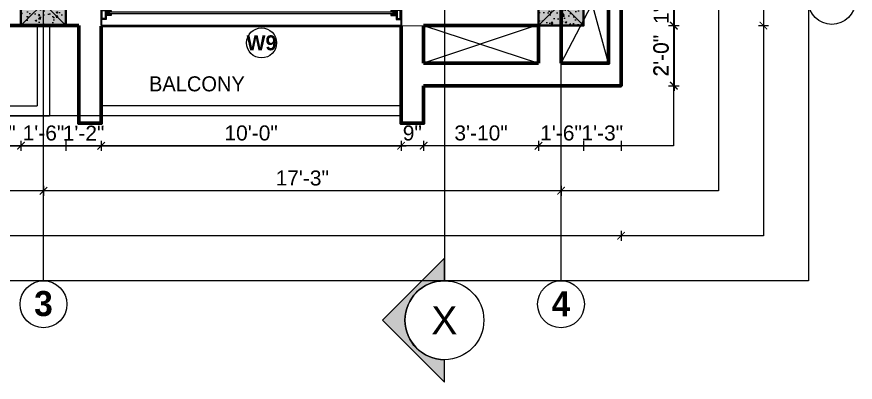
# Model space of a CAD drawing. Header units: feet. Extents: x 109753 to 150441, y 47761 to 75080.
# Drawn here: x 128127 to 128462.4, y 50329 to 50475.1 of the extents above; entities that cross this region are included whole.
import ezdxf

# ---------------------------------------------------------------- set-up
doc = ezdxf.new("R2010")
doc.units = ezdxf.units.FT
doc.header["$LTSCALE"] = 50
doc.header["$MEASUREMENT"] = 0
doc.header["$PDMODE"] = 3
doc.header["$PDSIZE"] = -10
for name, pattern in [('( Hidden )', [0.375, 0.25, -0.125]), ('ACAD_ISO04W100', [30, 24, -3, 0, -3]), ('CENTER', [2, 1.25, -0.25, 0.25, -0.25])]:
    doc.linetypes.add(name, pattern=pattern)
doc.layers.add('A-ANNO-MASK', color=7, linetype='Continuous', lineweight=13, true_color=0xffffff)
for name, color, linetype, lineweight in [('CENTRELINE', 146, 'CENTER', 18), ('COLUMN', 16, 'Continuous', 40), ('DIMENSION', 5, 'Continuous', 15), ('TEXT', 181, 'Continuous', 13), ('WALL', 1, 'Continuous', 60), ('WINDOW', 197, 'Continuous', 25)]:
    doc.layers.add(name, color=color, linetype=linetype, lineweight=lineweight)
doc.layers.add('HACTH', color=251, linetype='Continuous')
doc.styles.add('GL_Imperial', font='GOTHIC.TTF', dxfattribs={"height": 8})
doc.styles.add('SANS', font='sanss___.ttf', dxfattribs={"height": 11.81102362204724})
doc.styles.add('STYLUS', font='stylu.ttf')
doc.styles.add('TIMES', font='arial.ttf')
doc.dimstyles.new("1-8'", dxfattribs={"dimtxt": 6, "dimasz": 3, "dimexe": 2, "dimexo": 1, "dimgap": 2, "dimtad": 1, "dimdec": 0, "dimzin": 3, "dimdsep": 46, "dimlunit": 4, "dimtxsty": 'TIMES', "dimblk": 'ARCHTICK', "dimcen": 8, "dimdle": 2, "dimclrt": 7, "dimadec": 0, "dimazin": 0, "dimtfac": 1, "dimtdec": 0, "dimtix": 1, "dimtmove": 0, "dimatfit": 3, "dimfxl": 2, "dimfxlon": 1, "dimarcsym": 0})

# ---------------------------------------------------------------- blocks, each defined once
blk = doc.blocks.new('A$Cb5c74cea')
at = {"true_color": 0xffffff, "transparency": 33554687}
h = blk.add_hatch(color=7, dxfattribs=at)
h.dxf.hatch_style = 1
h.paths.add_polyline_path([(-9, -9), (9, -9), (9, 9), (-9, 9)])
at = {"layer": 'HACTH', "transparency": 33554623}
h = blk.add_hatch(dxfattribs=at)
h.set_pattern_fill('AR-CONC', color=256)
h.set_pattern_definition([(49.99999999999999, (-126497.0296379852, -50480.55175068545), (7.172601826007535, -0.6275213498259511), [0.75, -8.25]), (355, (-126497.0296379852, -50480.55175068545), (-1.38751333613, 7.521921337000118), [0.6, -6.6]), (100.45144446, (-126496.4319211752, -50480.60404412545), (5.78508846727112, 6.894399909686294), [0.6374019199999997, -7.011421119999998]), (46.18420000000001, (-126497.0296379852, -50478.55175068545), (10.67241330671572, -1.655192807930765), [1.125, -12.375]), (96.63563549, (-126496.1402705352, -50478.68968375545), (9.346619456742284, 9.741186007745505), [0.95610342, -10.5171376]), (351.1841639899999, (-126497.0296379852, -50478.55175068545), (9.346619450547731, 9.741186002699902), [0.9, -9.90000001]), (21, (-126496.0296379852, -50479.05175068545), (5.969070521184617, -4.026188906653388), [0.75, -8.25]), (326.0000000000001, (-126496.0296379852, -50479.05175068545), (2.433153319215817, 7.25150045046853), [0.6, -6.6]), (71.45144474, (-126495.5322154452, -50479.38726642545), (8.402223767299711, 3.225311528063538), [0.6374019000000001, -7.01142112]), (37.50000000000001, (-126497.0296379852, -50480.55175068545), (0.1215985531729067, 3.328938538313115), [0, -6.52, 0, -6.7, 0, -6.625]), (7.499999999999999, (-126497.0296379852, -50480.55175068545), (2.630695374421486, 3.944117118823602), [0, -3.82, 0, -6.37, 0, -2.525]), (327.5, (-126499.2596379852, -50480.55175068545), (5.33822436172409, -0.2255487173437976), [0, -2.5, 0, -7.8, 0, -10.35]), (317.5, (-126500.2596379852, -50480.55175068545), (5.831861693423862, 1.001049823323177), [0, -3.25, 0, -5.18, 0, -7.35])])
h.paths.add_polyline_path([(-9, -9), (9, -9), (9, 9), (-9, 9)])
at = {"layer": 'COLUMN'}
blk.add_lwpolyline([(-9, -9), (9, -9), (9, 9), (-9, 9)], close=True, dxfattribs=at)
at = {"layer": 'Defpoints', "color": 18, "true_color": 0x000000}
for p, q in [((-9, -9), (9, 9)), ((-9, 9), (9, -9))]:
    blk.add_line(p, q, dxfattribs=at)
blk = doc.blocks.new('_ArchTick')
at = {"color": 0, "linetype": 'ByBlock', "const_width": 0.15}
blk.add_lwpolyline([(-0.5, -0.5), (0.5, 0.5)], dxfattribs=at)
blk = doc.blocks.new('*D1289')
at = {"layer": 'Defpoints', "color": 0, "transparency": 16777216}
for p in [(128137.6404583096, 50471.55175068545), (128344.7215826678, 50471.55175068545), (128137.6404583096, 50405.55175068545)]:
    blk.add_point(p, dxfattribs=at)
at = {"layer": 'DIMENSION', "color": 0, "lineweight": -2, "transparency": 16777216}
for p, q in [((128346.7215826678, 50405.55175068545), (128135.6404583096, 50405.55175068545)), ((128137.6404583096, 50407.55175068545), (128137.6404583096, 50403.55175068545)), ((128344.7215826678, 50407.55175068545), (128344.7215826678, 50403.55175068545))]:
    blk.add_line(p, q, dxfattribs=at)
at = {"layer": 'DIMENSION', "color": 0, "lineweight": -2, "transparency": 16777216, "xscale": 3, "yscale": 3, "zscale": 3, "rotation": 180}
blk.add_blockref('_ArchTick', (128137.6404583096, 50405.55175068545), dxfattribs=at)
at = {"layer": 'DIMENSION', "color": 0, "lineweight": -2, "transparency": 16777216, "xscale": 3, "yscale": 3, "zscale": 3}
blk.add_blockref('_ArchTick', (128344.7215826678, 50405.55175068545), dxfattribs=at)
at = {"layer": 'DIMENSION', "color": 7, "transparency": 16777216, "insert": (128241.1810204887, 50410.61723499651), "char_height": 6, "attachment_point": 5, "style": 'TIMES'}
blk.add_mtext('17\'-3"', dxfattribs=at)
blk = doc.blocks.new('*D1290')
at = {"layer": 'Defpoints', "color": 0, "transparency": 16777216}
for p in [(127873.7215826678, 50471.55175068545), (128137.6404583096, 50471.55175068545), (127873.7215826678, 50405.55175068545)]:
    blk.add_point(p, dxfattribs=at)
at = {"layer": 'DIMENSION', "color": 0, "lineweight": -2, "transparency": 16777216}
for p, q in [((128139.6404583096, 50405.55175068545), (127871.7215826678, 50405.55175068545)), ((127873.7215826678, 50407.55175068545), (127873.7215826678, 50403.55175068545)), ((128137.6404583096, 50407.55175068545), (128137.6404583096, 50403.55175068545))]:
    blk.add_line(p, q, dxfattribs=at)
at = {"layer": 'DIMENSION', "color": 0, "lineweight": -2, "transparency": 16777216, "xscale": 3, "yscale": 3, "zscale": 3, "rotation": 180}
blk.add_blockref('_ArchTick', (127873.7215826678, 50405.55175068545), dxfattribs=at)
at = {"layer": 'DIMENSION', "color": 0, "lineweight": -2, "transparency": 16777216, "xscale": 3, "yscale": 3, "zscale": 3}
blk.add_blockref('_ArchTick', (128137.6404583096, 50405.55175068545), dxfattribs=at)
at = {"layer": 'DIMENSION', "color": 7, "transparency": 16777216, "insert": (128005.6810204887, 50410.61518861178), "char_height": 6, "attachment_point": 5, "style": 'TIMES'}
blk.add_mtext('22\'-0"', dxfattribs=at)
blk = doc.blocks.new('*D1297')
at = {"layer": 'Defpoints', "color": 0, "transparency": 16777216}
for p in [(128353.7215826679, 51402.0243346301), (128353.7215826679, 50471.55175068548), (128425.7215826696, 50471.55175068548)]:
    blk.add_point(p, dxfattribs=at)
at = {"layer": 'DIMENSION', "color": 0, "lineweight": -2, "transparency": 16777216}
for p, q in [((128423.7215826696, 51402.0243346301), (128427.7215826696, 51402.0243346301)), ((128425.7215826696, 51404.0243346301), (128425.7215826696, 50469.55175068548)), ((128423.7215826696, 50471.55175068548), (128427.7215826696, 50471.55175068548))]:
    blk.add_line(p, q, dxfattribs=at)
at = {"layer": 'DIMENSION', "color": 0, "lineweight": -2, "transparency": 16777216, "xscale": 3, "yscale": 3, "zscale": 3}
for p, rotation in [((128425.7215826696, 51402.0243346301), 90), ((128425.7215826696, 50471.55175068548), 270)]:
    blk.add_blockref('_ArchTick', p, dxfattribs=dict(at, rotation=rotation))
at = {"layer": 'DIMENSION', "color": 7, "transparency": 16777216, "insert": (128420.6581447432, 50936.78804265774), "char_height": 6, "attachment_point": 5, "rotation": 90, "style": 'TIMES'}
blk.add_mtext('77\'-6"', dxfattribs=at)
blk = doc.blocks.new('*D1298')
at = {"layer": 'Defpoints', "color": 0, "transparency": 16777216}
for p in [(127612.7215826678, 50471.55175068545), (128368.7215826678, 50447.55175068566), (127612.7215826678, 50387.55175068545)]:
    blk.add_point(p, dxfattribs=at)
at = {"layer": 'DIMENSION', "color": 0, "lineweight": -2, "transparency": 16777216}
for p, q in [((127612.7215826678, 50389.55175068545), (127612.7215826678, 50385.55175068545)), ((128368.7215826678, 50389.55175068545), (128368.7215826678, 50385.55175068545)), ((128370.7215826678, 50387.55175068545), (127610.7215826678, 50387.55175068545))]:
    blk.add_line(p, q, dxfattribs=at)
at = {"layer": 'DIMENSION', "color": 0, "lineweight": -2, "transparency": 16777216, "xscale": 3, "yscale": 3, "zscale": 3, "rotation": 180}
blk.add_blockref('_ArchTick', (127612.7215826678, 50387.55175068545), dxfattribs=at)
at = {"layer": 'DIMENSION', "color": 0, "lineweight": -2, "transparency": 16777216, "xscale": 3, "yscale": 3, "zscale": 3}
blk.add_blockref('_ArchTick', (128368.7215826678, 50387.55175068545), dxfattribs=at)
at = {"layer": 'DIMENSION', "color": 7, "transparency": 16777216, "insert": (127990.7215826678, 50392.61723499651), "char_height": 6, "attachment_point": 5, "style": 'TIMES'}
blk.add_mtext('63\'-0"', dxfattribs=at)
blk = doc.blocks.new('ARROW')
at = {"layer": 'A-ANNO-MASK'}
h = blk.add_hatch(color=256, dxfattribs=at)
edge = h.paths.add_edge_path()
edge.add_line((0, 17169.44834330531), (0, 26968.98400393563))
edge.add_line((0, 26968.98400393563), (-26968.9840039349, 0))
edge.add_line((-26968.9840039349, 0), (0, -26968.98400393508))
edge.add_line((0, -26968.98400393508), (0, -17169.44834330531))
edge.add_ellipse((0, 0), major_axis=(-12140.63335278354, 12140.63335278354), ratio=0.9999999999999748, start_angle=-45.00000000000068, end_angle=134.9999999999993, ccw=False)
for p, q in [((0, 26968.98400393563), (-26968.9840039349, 0)), ((0, 17169.44834330531), (0, 26968.98400393563)), ((0, -26968.98400393508), (-26968.9840039349, 0)), ((-26968.9840039349, 0), (0, -26968.98400393508)), ((0, -26968.98400393508), (0, -17169.44834330531))]:
    blk.add_line(p, q)
blk.add_ellipse((0, 0), major_axis=(12140.63335278354, 12140.63335278354), ratio=0.9999999999999746, start_param=0.785398163397461, end_param=3.926990816987254)
blk = doc.blocks.new('WIN 4 FRAME')
at = {"true_color": 0x939598}
h = blk.add_hatch(color=252, dxfattribs=at)
h.dxf.hatch_style = 1
h.paths.add_polyline_path([(1.818989403545856e-12, 4.049813805987469), (2.101020072586834e-06, 5.060473995399661e-07), (2.024908759564823, 9.094947017729282e-13), (2.024908759564823, 2.024906570480198), (2.02490641305485, 2.024906570479288), (2.024906696263315, 4.049813318782071)])
h.paths.add_polyline_path([(1.61992746524993, 0.4049814344280094), (0.4049815433245385, 0.4049814344280094), (0.404981543323629, 3.644832375327496), (1.61992746524993, 3.644832375327496)], flags=16)
at = {"lineweight": 18}
for points in [[(2.024908759563004, 0), (2.024908759563004, 4.049813805987469), (0, 4.049813805987469), (0, 0)], [(0.40498154332181, 3.644832375326587), (0.4049815433227195, 0.4049814344261904), (1.619927465248111, 0.4049814344261904), (1.619927465248111, 3.644832375326587)]]:
    blk.add_lwpolyline(points, close=True, dxfattribs=at)
blk = doc.blocks.new('WIN IN FRAME 2')
at = {"true_color": 0x939598}
h = blk.add_hatch(color=252, dxfattribs=at)
h.dxf.hatch_style = 1
h.paths.add_polyline_path([(-3.802797436947003e-07, 2.024906748300964), (-4.547473508864641e-13, -9.094947017729282e-13), (2.02490491240178, 3.802788341999985e-07), (2.02490479645212, 0.6074723853880641), (1.214942129258816, 0.6074722181956531), (1.214941962037756, 1.417434885379407), (2.024904666966449, 1.417435052582732), (2.024904233848702, 2.024906694837227)])
blk.add_lwpolyline([(1.214941962037756, 1.417434885379407), (2.024904666966449, 1.417435052582732), (2.024904233848702, 2.024906694836318), (-3.802797436947003e-07, 2.024907235507271), (0, 0), (2.02490491240178, 3.802788341999985e-07), (2.024904796439387, 0.6075378326295322), (1.214942129258816, 0.6074722181956531)], close=True)
blk = doc.blocks.new('*U1177')
blk.add_wipeout([(0, -0.20000000000030127), (119.9999999999999, -0.20000000000797513), (119.9999999999999, 9.199999999991661), (0, 9.2000000000007)]).dxf.layer = 'WINDOW'
at = {"layer": 'WINDOW', "color": 35, "lineweight": 5}
for p, q in [((120, 8.999999999992342), (0, 9)), ((120, -7.658902751772027e-12), (0, 0))]:
    blk.add_line(p, q, dxfattribs=at)
at = {"layer": 'WINDOW', "color": 10, "lineweight": 35}
for p, q in [((0, 0), (0, 9)), ((120, -7.658902751772027e-12), (120, 8.999999999992342))]:
    blk.add_line(p, q, dxfattribs=at)
at = {"layer": 'WINDOW', "lineweight": 9}
blk.add_lwpolyline([(3.23985088882182, 3.487546825684149), (116.7601492783992, 3.48754682567649), (116.7601492783992, 4.297509492860244), (3.23985088882182, 4.297509492867903)], close=True, dxfattribs=at)
at = {"layer": 'WINDOW', "lineweight": 5}
for name, p in [('WIN 4 FRAME', (0, 2.47509309700672)), ('WIN IN FRAME 2', (2.024908759563004, 2.880074607488496))]:
    blk.add_blockref(name, p, dxfattribs=at)
at = {"layer": 'WINDOW', "lineweight": 5, "xscale": -1}
for name, p in [('WIN IN FRAME 2', (117.975091240437, 2.880074607480837)), ('WIN 4 FRAME', (120, 2.475093096999061))]:
    blk.add_blockref(name, p, dxfattribs=at)
blk = doc.blocks.new('*D1337')
at = {"layer": 'Defpoints', "color": 0, "transparency": 16777216}
for p in [(128353.7215826679, 50471.55175068548), (128353.7215826679, 50447.55175068568), (128389.7215826704, 50447.55175068568)]:
    blk.add_point(p, dxfattribs=at)
at = {"layer": 'DIMENSION', "color": 0, "lineweight": -2, "transparency": 16777216}
for p, q in [((128389.7215826704, 50473.55175068548), (128389.7215826704, 50445.55175068568)), ((128387.7215826704, 50471.55175068548), (128391.7215826704, 50471.55175068548)), ((128387.7215826704, 50447.55175068568), (128391.7215826704, 50447.55175068568))]:
    blk.add_line(p, q, dxfattribs=at)
at = {"layer": 'DIMENSION', "color": 0, "lineweight": -2, "transparency": 16777216, "xscale": 3, "yscale": 3, "zscale": 3}
for p, rotation in [((128389.7215826704, 50471.55175068548), 90), ((128389.7215826704, 50447.55175068568), 270)]:
    blk.add_blockref('_ArchTick', p, dxfattribs=dict(at, rotation=rotation))
at = {"layer": 'DIMENSION', "color": 7, "transparency": 16777216, "insert": (128384.6581447441, 50459.55175068553), "char_height": 6, "attachment_point": 5, "rotation": 90, "style": 'TIMES'}
blk.add_mtext('2\'-0"', dxfattribs=at)
blk = doc.blocks.new('*D1309')
at = {"layer": 'Defpoints', "color": 0, "transparency": 16777216}
for p in [(128107.6810204886, 50471.55175068545), (128128.6404583096, 50471.55175068545), (128128.6404583096, 50423.55175068536)]:
    blk.add_point(p, dxfattribs=at)
at = {"layer": 'DIMENSION', "color": 0, "lineweight": -2, "transparency": 16777216}
for p, q in [((128105.6810204886, 50423.55175068536), (128130.6404583096, 50423.55175068536)), ((128107.6810204886, 50425.55175068536), (128107.6810204886, 50421.55175068536)), ((128128.6404583096, 50425.55175068536), (128128.6404583096, 50421.55175068536))]:
    blk.add_line(p, q, dxfattribs=at)
at = {"layer": 'DIMENSION', "color": 0, "lineweight": -2, "transparency": 16777216, "xscale": 3, "yscale": 3, "zscale": 3, "rotation": 180}
blk.add_blockref('_ArchTick', (128107.6810204886, 50423.55175068536), dxfattribs=at)
at = {"layer": 'DIMENSION', "color": 0, "lineweight": -2, "transparency": 16777216, "xscale": 3, "yscale": 3, "zscale": 3}
blk.add_blockref('_ArchTick', (128128.6404583096, 50423.55175068536), dxfattribs=at)
at = {"layer": 'DIMENSION', "color": 7, "transparency": 16777216, "insert": (128118.1607393991, 50428.61518861169), "char_height": 6, "attachment_point": 5, "style": 'TIMES'}
blk.add_mtext('1\'-9"', dxfattribs=at)
blk = doc.blocks.new('*D1310')
at = {"layer": 'Defpoints', "color": 0, "transparency": 16777216}
for p in [(128128.6404583097, 50471.55175068548), (128146.6404583096, 50471.55175068545), (128146.6404583096, 50423.55175068487)]:
    blk.add_point(p, dxfattribs=at)
at = {"layer": 'DIMENSION', "color": 0, "lineweight": -2, "transparency": 16777216}
for p, q in [((128128.6404583097, 50425.55175068487), (128128.6404583097, 50421.55175068487)), ((128128.6404583097, 50423.55175068487), (128146.6404583096, 50423.55175068487)), ((128146.6404583096, 50425.55175068487), (128146.6404583096, 50421.55175068487))]:
    blk.add_line(p, q, dxfattribs=at)
at = {"layer": 'DIMENSION', "color": 7, "transparency": 16777216, "insert": (128137.6404583097, 50428.6151886112), "char_height": 6, "attachment_point": 5, "style": 'TIMES'}
blk.add_mtext('1\'-6"', dxfattribs=at)
blk = doc.blocks.new('*D1311')
at = {"layer": 'Defpoints', "color": 0, "transparency": 16777216}
for p in [(128146.6404583096, 50471.55175068545), (128160.7215826678, 50471.55175068563), (128160.7215826678, 50423.55175068539)]:
    blk.add_point(p, dxfattribs=at)
at = {"layer": 'DIMENSION', "color": 0, "lineweight": -2, "transparency": 16777216}
for p, q in [((128146.6404583096, 50425.55175068539), (128146.6404583096, 50421.55175068539)), ((128146.6404583096, 50423.55175068539), (128160.7215826678, 50423.55175068539)), ((128160.7215826678, 50425.55175068539), (128160.7215826678, 50421.55175068539))]:
    blk.add_line(p, q, dxfattribs=at)
at = {"layer": 'DIMENSION', "color": 7, "transparency": 16777216, "insert": (128153.6810204887, 50428.56402899371), "char_height": 6, "attachment_point": 5, "style": 'TIMES'}
blk.add_mtext('1\'-2"', dxfattribs=at)
blk = doc.blocks.new('*D1312')
at = {"layer": 'Defpoints', "color": 0, "transparency": 16777216}
for p in [(128160.7215826678, 50471.55175068563), (128280.7215826678, 50471.55175068568), (128280.7215826678, 50423.55175068539)]:
    blk.add_point(p, dxfattribs=at)
at = {"layer": 'DIMENSION', "color": 0, "lineweight": -2, "transparency": 16777216}
for p, q in [((128158.7215826678, 50423.55175068539), (128282.7215826678, 50423.55175068539)), ((128160.7215826678, 50425.55175068539), (128160.7215826678, 50421.55175068539)), ((128280.7215826678, 50425.55175068539), (128280.7215826678, 50421.55175068539))]:
    blk.add_line(p, q, dxfattribs=at)
at = {"layer": 'DIMENSION', "color": 0, "lineweight": -2, "transparency": 16777216, "xscale": 3, "yscale": 3, "zscale": 3, "rotation": 180}
blk.add_blockref('_ArchTick', (128160.7215826678, 50423.55175068539), dxfattribs=at)
at = {"layer": 'DIMENSION', "color": 0, "lineweight": -2, "transparency": 16777216, "xscale": 3, "yscale": 3, "zscale": 3}
blk.add_blockref('_ArchTick', (128280.7215826678, 50423.55175068539), dxfattribs=at)
at = {"layer": 'DIMENSION', "color": 7, "transparency": 16777216, "insert": (128220.7215826678, 50428.61518861172), "char_height": 6, "attachment_point": 5, "style": 'TIMES'}
blk.add_mtext('10\'-0"', dxfattribs=at)
blk = doc.blocks.new('*D1313')
at = {"layer": 'Defpoints', "color": 0, "transparency": 16777216}
for p in [(128335.7215826678, 50471.55175068545), (128353.7215826678, 50471.55175068545), (128353.7215826678, 50423.55175068539)]:
    blk.add_point(p, dxfattribs=at)
at = {"layer": 'DIMENSION', "color": 0, "lineweight": -2, "transparency": 16777216}
for p, q in [((128335.7215826678, 50425.55175068539), (128335.7215826678, 50421.55175068539)), ((128335.7215826678, 50423.55175068539), (128353.7215826678, 50423.55175068539)), ((128353.7215826678, 50425.55175068539), (128353.7215826678, 50421.55175068539))]:
    blk.add_line(p, q, dxfattribs=at)
at = {"layer": 'DIMENSION', "color": 7, "transparency": 16777216, "insert": (128344.7215826678, 50428.61518861172), "char_height": 6, "attachment_point": 5, "style": 'TIMES'}
blk.add_mtext('1\'-6"', dxfattribs=at)
blk = doc.blocks.new('*D1354')
at = {"layer": 'Defpoints', "color": 0, "transparency": 16777216}
for p in [(128353.7215826679, 50489.55175068548), (128353.7215826679, 50471.55175068548), (128389.9215826709, 50471.55175068548)]:
    blk.add_point(p, dxfattribs=at)
at = {"layer": 'DIMENSION', "color": 0, "lineweight": -2, "transparency": 16777216}
for p, q in [((128387.9215826709, 50489.55175068548), (128391.9215826709, 50489.55175068548)), ((128389.9215826709, 50489.55175068548), (128389.9215826709, 50471.55175068548)), ((128387.9215826709, 50471.55175068548), (128391.9215826709, 50471.55175068548))]:
    blk.add_line(p, q, dxfattribs=at)
at = {"layer": 'DIMENSION', "color": 7, "transparency": 16777216, "insert": (128384.8581447445, 50480.55175068543), "char_height": 6, "attachment_point": 5, "rotation": 90, "style": 'TIMES'}
blk.add_mtext('1\'-6"', dxfattribs=at)
blk = doc.blocks.new('*D1355')
at = {"layer": 'Defpoints', "color": 0, "transparency": 16777216}
for p in [(128353.7215826679, 50471.55175068548), (128353.7215826679, 50447.55175068568), (128389.921582671, 50447.55175068568)]:
    blk.add_point(p, dxfattribs=at)
at = {"layer": 'DIMENSION', "color": 0, "lineweight": -2, "transparency": 16777216}
for p, q in [((128389.921582671, 50473.55175068548), (128389.921582671, 50445.55175068568)), ((128387.921582671, 50471.55175068548), (128391.921582671, 50471.55175068548)), ((128387.921582671, 50447.55175068568), (128391.921582671, 50447.55175068568))]:
    blk.add_line(p, q, dxfattribs=at)
at = {"layer": 'DIMENSION', "color": 0, "lineweight": -2, "transparency": 16777216, "xscale": 3, "yscale": 3, "zscale": 3}
for p, rotation in [((128389.921582671, 50471.55175068548), 90), ((128389.921582671, 50447.55175068568), 270)]:
    blk.add_blockref('_ArchTick', p, dxfattribs=dict(at, rotation=rotation))
at = {"layer": 'DIMENSION', "color": 7, "transparency": 16777216, "insert": (128384.8581447446, 50459.55175068553), "char_height": 6, "attachment_point": 5, "rotation": 90, "style": 'TIMES'}
blk.add_mtext('2\'-0"', dxfattribs=at)
blk = doc.blocks.new('*D1375')
at = {"layer": 'Defpoints', "color": 0, "transparency": 16777216}
for p in [(128353.7215826678, 50471.55175068545), (128368.7215826678, 50447.55175068566), (128368.7215826678, 50423.55175068539)]:
    blk.add_point(p, dxfattribs=at)
at = {"layer": 'DIMENSION', "color": 0, "lineweight": -2, "transparency": 16777216}
for p, q in [((128353.7215826678, 50425.55175068539), (128353.7215826678, 50421.55175068539)), ((128353.7215826678, 50423.55175068539), (128368.7215826678, 50423.55175068539)), ((128368.7215826678, 50425.55175068539), (128368.7215826678, 50421.55175068539))]:
    blk.add_line(p, q, dxfattribs=at)
at = {"layer": 'DIMENSION', "color": 7, "transparency": 16777216, "insert": (128361.2215826678, 50428.61723499645), "char_height": 6, "attachment_point": 5, "style": 'TIMES'}
blk.add_mtext('1\'-3"', dxfattribs=at)
blk = doc.blocks.new('*D1376')
at = {"layer": 'Defpoints', "color": 0, "transparency": 16777216}
for p in [(128335.7215826678, 50471.55175068545), (128289.7215826678, 50432.55175068545), (128289.7215826678, 50423.55175068539)]:
    blk.add_point(p, dxfattribs=at)
at = {"layer": 'DIMENSION', "color": 0, "lineweight": -2, "transparency": 16777216}
for p, q in [((128337.7215826678, 50423.55175068539), (128287.7215826678, 50423.55175068539)), ((128289.7215826678, 50425.55175068539), (128289.7215826678, 50421.55175068539)), ((128335.7215826678, 50425.55175068539), (128335.7215826678, 50421.55175068539))]:
    blk.add_line(p, q, dxfattribs=at)
at = {"layer": 'DIMENSION', "color": 0, "lineweight": -2, "transparency": 16777216, "xscale": 3, "yscale": 3, "zscale": 3, "rotation": 180}
blk.add_blockref('_ArchTick', (128289.7215826678, 50423.55175068539), dxfattribs=at)
at = {"layer": 'DIMENSION', "color": 0, "lineweight": -2, "transparency": 16777216, "xscale": 3, "yscale": 3, "zscale": 3}
blk.add_blockref('_ArchTick', (128335.7215826678, 50423.55175068539), dxfattribs=at)
at = {"layer": 'DIMENSION', "color": 7, "transparency": 16777216, "insert": (128312.7215826678, 50428.61723499645), "char_height": 6, "attachment_point": 5, "style": 'TIMES'}
blk.add_mtext('3\'-10"', dxfattribs=at)
blk = doc.blocks.new('*D1377')
at = {"layer": 'Defpoints', "color": 0, "transparency": 16777216}
for p in [(128280.7215826678, 50432.55175068545), (128289.7215826678, 50432.55175068545), (128280.7215826678, 50423.55175068539)]:
    blk.add_point(p, dxfattribs=at)
at = {"layer": 'DIMENSION', "color": 0, "lineweight": -2, "transparency": 16777216}
for p, q in [((128280.7215826678, 50425.55175068539), (128280.7215826678, 50421.55175068539)), ((128289.7215826678, 50423.55175068539), (128280.7215826678, 50423.55175068539)), ((128289.7215826678, 50425.55175068539), (128289.7215826678, 50421.55175068539))]:
    blk.add_line(p, q, dxfattribs=at)
at = {"layer": 'DIMENSION', "color": 7, "transparency": 16777216, "insert": (128285.2215826678, 50428.61518861172), "char_height": 6, "attachment_point": 5, "style": 'TIMES'}
blk.add_mtext('9"', dxfattribs=at)

msp = doc.modelspace()

# ---------------------------------------------------------------- linework, layer by layer
at = {"linetype": 'ACAD_ISO04W100', "ltscale": 3}
for p, q in [((128137.6404583096, 50369.55175068545), (128137.6404583096, 51492.02433463007)), ((128344.7215826678, 50369.55175068545), (128344.7215826678, 51492.02433463007))]:
    msp.add_line(p, q, dxfattribs=at)
for p, q in [((128135.0788268857, 50471.55175068545), (128135.0788268857, 50439.55175068545)), ((128140.0788268857, 50471.55175068545), (128140.0788268857, 50435.55175068545)), ((128280.7215826678, 50471.55175068545), (128280.7215826678, 50447.55175068566)), ((127958.6404583096, 50439.55175068545), (128135.0788268857, 50439.55175068545)), ((127954.6404583096, 50435.55175068545), (128140.0788268857, 50435.55175068545))]:
    msp.add_line(p, q)
for points in [[(128280.7215826678, 50447.55175068566), (128280.7215826678, 50439.55175068545), (128160.7215826678, 50439.55175068545)], [(128280.7215826678, 50435.55175068545), (128160.7215826678, 50435.55175068545)]]:
    msp.add_lwpolyline(points)
for centre, radius in [((128453.0552399463, 50481.43122030313), 9.37500000000001), ((128137.6404583096, 50360.17675068545), 9.37500000000001), ((128298.0537177397, 50353.78119774304), 15.7705529424192), ((128344.7215826678, 50360.17675068545), 9.37500000000001)]:
    msp.add_circle(centre, radius)
at = {"layer": 'CENTRELINE', "ltscale": 35}
msp.add_line((128298.0658489261, 51489.56462952546), (128298.0658489261, 50369.55174601961), dxfattribs=at)
at = {"layer": 'Defpoints'}
for points in [[(127510.7215826678, 51492.02433463007), (128443.7215826678, 51492.02433463007), (128443.7215826678, 50369.55175068545), (127510.7215826678, 50369.55175068545)], [(127528.7215826678, 51474.02433463007), (128425.7215826678, 51474.02433463007), (128425.7215826678, 50387.55175068545), (127528.7215826678, 50387.55175068545)], [(127546.7215826678, 51456.02433463007), (128407.7215826678, 51456.02433463007), (128407.7215826678, 50405.55175068545), (127546.7215826678, 50405.55175068545)], [(127564.7215826678, 51438.02433463007), (128389.7215826678, 51438.02433463007), (128389.7215826678, 50423.55175068545), (127564.7215826678, 50423.55175068545)]]:
    msp.add_lwpolyline(points, close=True, dxfattribs=at)
at = {"layer": 'HACTH', "linetype": '( Hidden )', "ltscale": 5}
for p, q in [((128344.7215826678, 50456.55175068568), (128363.7215826678, 50492.85653162167)), ((128363.7215826678, 50456.55175068568), (128353.7215826678, 50492.85653162167)), ((128289.7215826678, 50471.55175068566), (128335.7215826676, 50456.55175068568)), ((128334.703704575, 50471.55175068551), (128289.7215826678, 50456.55175068566))]:
    msp.add_line(p, q, dxfattribs=at)
at = {"layer": 'WALL'}
for p, q in [((128344.7215826676, 50480.55175068546), (128344.7215826676, 50456.55175068568)), ((128151.7215826678, 50471.55175068545), (128107.681020489, 50471.55175068545)), ((128280.7215826678, 50471.55175068548), (128160.7215826678, 50471.55175068545)), ((128280.7215826678, 50471.55175068566), (128280.7215826678, 50447.55175068566)), ((128289.7215826678, 50471.55175068566), (128289.7215826678, 50456.55175068566)), ((128335.7215826676, 50471.5517506855), (128289.7215826678, 50471.55175068548)), ((128335.7215826676, 50471.55175068545), (128335.7215826676, 50456.55175068568))]:
    msp.add_line(p, q, dxfattribs=at)
for points in [[(128368.7215826678, 50501.85653162167), (128368.7215826678, 50447.55175068566), (128289.7215826678, 50447.55175068566)], [(128363.7215826678, 50492.85653162167), (128363.7215826678, 50456.55175068568), (128344.7215826676, 50456.55175068568)], [(128335.7215826676, 50456.55175068568), (128289.7215826678, 50456.55175068566)], [(128289.7215826678, 50447.55175068566), (128289.7215826678, 50432.55175068545), (128280.7215826678, 50432.55175068545), (128280.7215826678, 50447.55175068566)]]:
    msp.add_lwpolyline(points, dxfattribs=at)

# ---------------------------------------------------------------- block references
for p in [(128137.6404583096, 50480.55175068545), (128344.7215826678, 50480.55175068545)]:
    msp.add_blockref('A$Cb5c74cea', p)
at = {"xscale": 0.0009185241498223301, "yscale": 0.0009185241498223301, "zscale": 0.0009185241498223301, "rotation": 0.04400622102137847}
msp.add_blockref('ARROW', (128298.0537186239, 50353.80421164645), dxfattribs=at)

# ---------------------------------------------------------------- texts
at = {"char_height": 10.00000000000001, "attachment_point": 5, "style": 'STYLUS'}
for s, insert in [('{\\fStylus BT|b1|i0|c0|p34;3}', (128137.6404583096, 50360.39396575479)), ('{\\fStylus BT|b1|i0|c0|p34;4}', (128344.7215826678, 50360.39396575479))]:
    msp.add_mtext_dynamic_manual_height_columns(s, width=4.175797679477887, gutter_width=43.75000000000004, heights=[0], dxfattribs=dict(at, insert=insert))
at = {"ltscale": 0.25, "insert": (128298.0307038363, 50353.78119685886), "char_height": 11.25000000000001, "width": 7.753228859509854, "attachment_point": 5, "style": 'SANS'}
msp.add_mtext('X', dxfattribs=at)
at = {"layer": 'TEXT', "insert": (128224.9050787882, 50464.65127479956), "char_height": 6, "attachment_point": 5, "style": 'GL_Imperial'}
msp.add_mtext_dynamic_manual_height_columns('{\\fStylus BT|b1|i0|c0|p34;W9}', width=9.305830311820161, gutter_width=35, heights=[0], dxfattribs=at)
at = {"layer": 'TEXT', "insert": (128174.7077004809, 50451.29785276561), "char_height": 8, "width": 49.3069031377899, "attachment_point": 1, "style": 'GL_Imperial'}
msp.add_mtext('\\pi5.15039;{\\H0.75x;BALCONY}', dxfattribs=at)

# ---------------------------------------------------------------- dimensions: what is measured, and where the dimension line sits
at = {"layer": 'DIMENSION'}
for base, p1, p2, picture, middle in [((128425.7215826696, 50471.55175068548), (128353.7215826678, 51402.02433463007), (128353.7215826678, 50471.55175068545), '*D1297', (128420.6581447432, 50936.78804265774)), ((128389.9215826709, 50471.55175068548), (128353.7215826678, 50489.55175068545), (128353.7215826678, 50471.55175068545), '*D1354', (128384.8581447445, 50480.55175068543)), ((128389.7215826704, 50447.55175068568), (128353.7215826678, 50471.55175068545), (128353.7215826678, 50447.55175068566), '*D1337', (128384.6581447441, 50459.55175068553)), ((128389.921582671, 50447.55175068568), (128353.7215826678, 50471.55175068545), (128353.7215826678, 50447.55175068566), '*D1355', (128384.8581447446, 50459.55175068553))]:
    dim = msp.add_linear_dim(base=base, p1=p1, p2=p2, angle=90, dimstyle="1-8'", dxfattribs=at)
    dim.commit()
    dim.dimension.update_dxf_attribs({"geometry": picture, "text_midpoint": middle})
for base, p1, p2, picture, middle in [((127612.7215826678, 50387.55175068545), (128368.7215826678, 50447.55175068566), (127612.7215826678, 50471.55175068545), '*D1298', (127990.7215826678, 50392.61723499651)), ((127873.7215826678, 50405.55175068545), (128137.6404583096, 50471.55175068545), (127873.7215826678, 50471.55175068545), '*D1290', (128005.6810204887, 50410.61518861178)), ((128128.6404583096, 50423.55175068536), (128107.6810204886, 50471.55175068545), (128128.6404583096, 50471.55175068545), '*D1309', (128118.1607393991, 50428.61518861169)), ((128146.6404583096, 50423.55175068487), (128128.6404583097, 50471.55175068548), (128146.6404583096, 50471.55175068545), '*D1310', (128137.6404583097, 50428.6151886112)), ((128137.6404583096, 50405.55175068545), (128344.7215826678, 50471.55175068545), (128137.6404583096, 50471.55175068545), '*D1289', (128241.1810204887, 50410.61723499651)), ((128289.7215826678, 50423.55175068539), (128335.7215826678, 50471.55175068545), (128289.7215826678, 50432.55175068545), '*D1376', (128312.7215826678, 50428.61723499645)), ((128353.7215826678, 50423.55175068539), (128335.7215826678, 50471.55175068545), (128353.7215826678, 50471.55175068545), '*D1313', (128344.7215826678, 50428.61518861172)), ((128368.7215826678, 50423.55175068539), (128353.7215826678, 50471.55175068545), (128368.7215826678, 50447.55175068566), '*D1375', (128361.2215826678, 50428.61723499645)), ((128280.7215826678, 50423.55175068539), (128289.7215826678, 50432.55175068545), (128280.7215826678, 50432.55175068545), '*D1377', (128285.2215826678, 50428.61518861172))]:
    dim = msp.add_linear_dim(base=base, p1=p1, p2=p2, dimstyle="1-8'", dxfattribs=at)
    dim.commit()
    dim.dimension.update_dxf_attribs({"geometry": picture, "text_midpoint": middle})

# ---------------------------------------------------------------- next in the draw order: block references
at = {"layer": 'WINDOW', "xscale": -1, "rotation": 180}
msp.add_blockref('*U1177', (128160.7215826678, 50480.55175068563), dxfattribs=at)

# ---------------------------------------------------------------- next in the draw order: linework, layer by layer
at = {"layer": 'Defpoints'}
for points in [[(128353.7215826678, 51402.02433462848), (128353.7215826678, 50471.55175068545), (128280.7215826678, 50471.35175068563)], [(128280.7215826678, 50471.35175068563), (128280.7215826678, 50435.55175068545), (127954.6404583096, 50435.55175068545), (127954.6404583096, 50471.35175068546), (127792.7215826678, 50471.35175068546), (127792.7215826679, 50435.61082367851), (127576.7215826678, 50435.61082367851), (127576.7215826678, 50506.88885129588), (127612.7215826678, 50506.88885129588), (127612.7215826678, 50707.36659631111)]]:
    msp.add_lwpolyline(points, dxfattribs=at)
at = {"layer": 'TEXT'}
msp.add_circle((128224.9050787882, 50464.65127479956), 6, dxfattribs=at)
at = {"layer": 'WALL'}
msp.add_lwpolyline([(128160.7215826678, 50471.35175068562), (128160.7215826678, 50432.55175068545), (128151.7215826678, 50432.55175068545), (128151.7215826678, 50471.55175068545)], dxfattribs=at)

# ---------------------------------------------------------------- next in the draw order: dimensions: what is measured, and where the dimension line sits
at = {"layer": 'DIMENSION'}
for base, p1, p2, picture, middle in [((128160.7215826678, 50423.55175068539), (128146.6404583096, 50471.55175068545), (128160.7215826678, 50471.55175068563), '*D1311', (128153.6810204887, 50428.56402899371)), ((128280.7215826678, 50423.55175068539), (128160.7215826678, 50471.55175068563), (128280.7215826678, 50471.55175068568), '*D1312', (128220.7215826678, 50428.61518861172))]:
    dim = msp.add_linear_dim(base=base, p1=p1, p2=p2, dimstyle="1-8'", dxfattribs=at)
    dim.commit()
    dim.dimension.update_dxf_attribs({"geometry": picture, "text_midpoint": middle})

doc.saveas('drawing.dxf')
